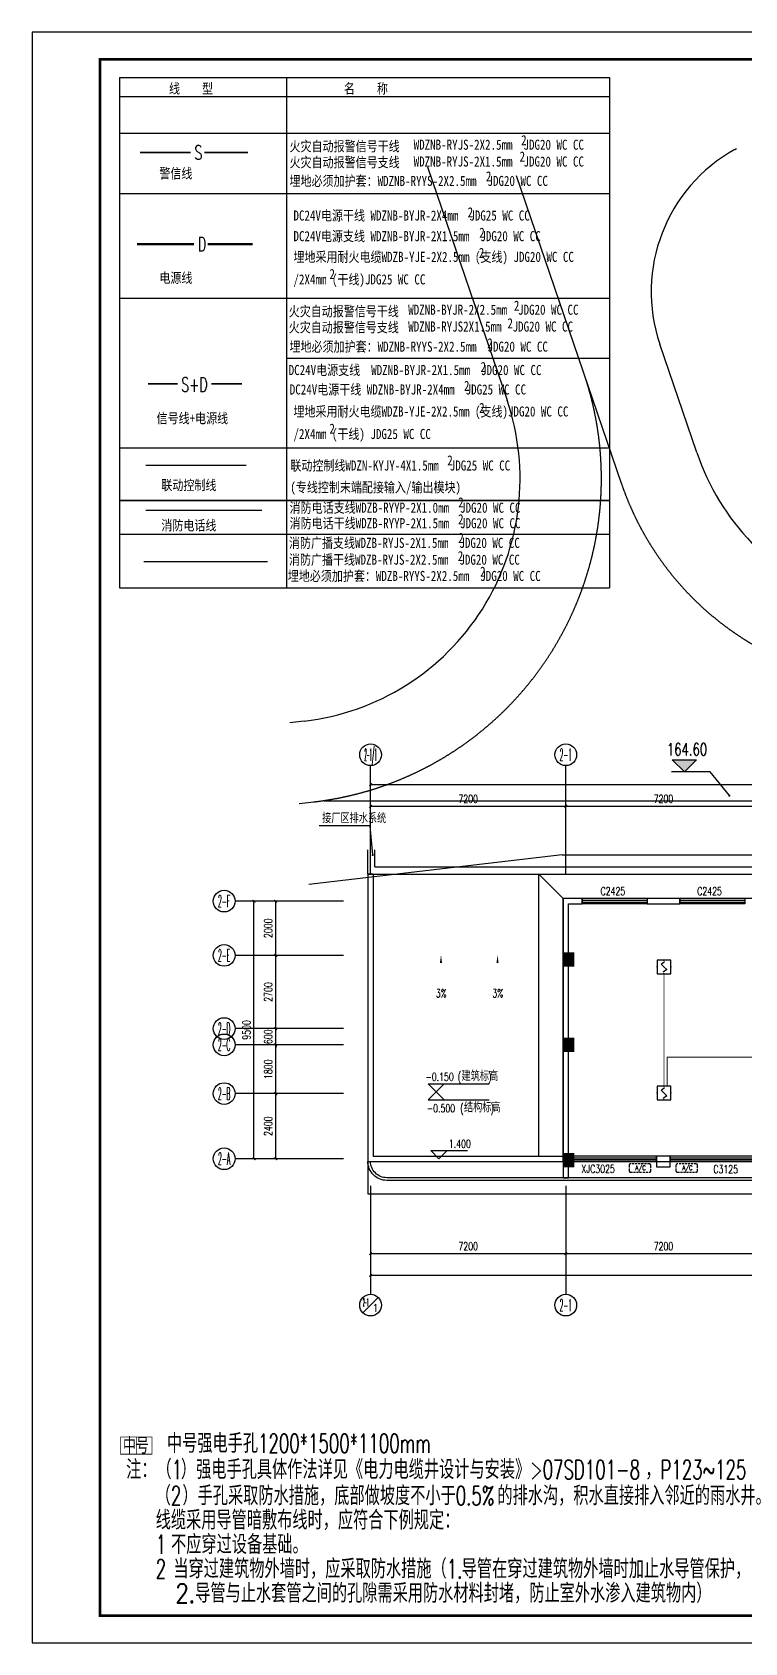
# Model space of a CAD drawing. Extents: x -9422388 to 15610651, y -1992469 to 953794.
# Drawn here: x -2997074 to -2970796, y -458212 to -398812 of the extents above; entities that cross this region are included whole.
import ezdxf
from ezdxf.enums import TextEntityAlignment as Align

# ---------------------------------------------------------------- set-up
doc = ezdxf.new("R2010")
doc.units = 0
doc.header["$LTSCALE"] = 1000
for name, pattern in [('( Hidden )', [0.375, 0.25, -0.125]), ('DASH', [0.35, 0.25, -0.1]), ('DOTE', [2.42, 2, -0.2, 0.02, -0.2])]:
    doc.linetypes.add(name, pattern=pattern)
for name, color, linetype in [('A-FLOR-HVAC', 4, 'Continuous'), ('AXIS_TEXT', 7, 'Continuous'), ('C-KZ', 2, 'Continuous'), ('C-Z-HATCH', 253, 'Continuous'), ('DIM-消防', 3, 'Continuous'), ('DIM-照明', 3, 'Continuous'), ('DQ-DIAN', 7, 'Continuous'), ('EQUIP-消防', 3, 'Continuous'), ('PUB_TEXT', 7, 'Continuous'), ('PUB_TITLE', 4, 'Continuous'), ('TEL_TEXT', 7, 'Continuous'), ('WINDOW_TEXT', 7, 'Continuous'), ('WIRE-消防', 5, 'DOTE'), ('WIRE-消防广播', 4, 'TG_BC'), ('WIRE-消防电话', 4, 'TG_F'), ('WIRE-照明', 1, 'Continuous'), ('WIRE-通讯', 4, 'Continuous'), ('道路', 4, 'Continuous')]:
    doc.layers.add(name, color=color, linetype=linetype)
doc.styles.add('-宋体', font='', dxfattribs={"width": 0.8})
doc.styles.add('_TCH_AXIS', font='COMPLEX', dxfattribs={"bigfont": 'GBCBIG'})
doc.styles.add('_TCH_DIM', font='SIMPLEX', dxfattribs={"bigfont": 'GBCBIG'})
doc.styles.add('_TCH_DIM_T3', font='SIMPLEX', dxfattribs={"width": 0.705882, "bigfont": 'GBCBIG'})
doc.styles.add('_TCH_WINDOW', font='SIMPLEX', dxfattribs={"height": 3.5, "bigfont": 'GBCBIG'})
doc.styles.add('_TEL_DIM', font='SIMPLEX', dxfattribs={"width": 0.8, "height": 3.5, "bigfont": 'HZTXT'})
doc.styles.add('COMPLEX', font='COMPLEX')
doc.styles.get("Standard").update_dxf_attribs({"font": 'gbenor.shx', "bigfont": 'gbcbig.shx'})
doc.styles.add('TG_LINETYPE', font='SIMPLEX', dxfattribs={"width": 0.8, "height": 3.5, "bigfont": 'HZTXT'})
doc.styles.get('-宋体').set_extended_font_data('SimSun')
doc.linetypes.add('TG_BC', pattern='A,2,-0.85,["BC",TG_LINETYPE,S=0.1,R=0,X=-0.65,Y=-0.15],0', length=2.85)
doc.linetypes.add('TG_F', pattern='A,2,-0.4,["F",TG_LINETYPE,S=0.1,R=0,X=-0.28,Y=-0.15],0', length=2.4)
doc.dimstyles.new('_TCH_ARCH&&100', dxfattribs={"dimtxt": 297.5, "dimasz": 100, "dimexe": 250, "dimexo": 300, "dimgap": 126.25, "dimtad": 1, "dimdec": 0, "dimzin": 0, "dimdsep": 46, "dimtxsty": '_TCH_DIM_T3', "dimblk": 'ARCHTICK', "dimcen": 0.09, "dimclrt": 7, "dimazin": 2, "dimtfac": 1, "dimtdec": 0, "dimtix": 1, "dimtmove": 2, "dimatfit": 3, "dimfxl": 0, "dimtolj": 1, "dimtzin": 0, "dimarcsym": 0})

# ---------------------------------------------------------------- blocks, each defined once
blk = doc.blocks.new('JJ')
at = {"const_width": 15}
blk.add_lwpolyline([(1312976, -795424), (1313553, -795424), (1313553, -795740), (1312976, -795740)], close=True, dxfattribs=at)
blk.add_lwpolyline([(1313264, -795424), (1313264, -795740)], dxfattribs=at)
at = {"layer": 'TEL_TEXT', "color": 3, "style": '_TEL_DIM', "width": 0.8}
blk.add_text('中号', height=300, dxfattribs=at).set_placement((1313017, -795734))
blk = doc.blocks.new('KTWJ1')
at = {"layer": 'A-FLOR-HVAC', "color": 0, "linetype": '( Hidden )', "ltscale": 0.3}
blk.add_lwpolyline([(152982, -14209, 0.414214), (153032, -14259), (153732, -14259, 0.414214), (153782, -14209), (153782, -14009, 0.414214), (153732, -13959), (153032, -13959, 0.414214), (152982, -14009)], format="xyb", close=True, dxfattribs=at)
at = {"layer": 'A-FLOR-HVAC', "color": 0, "style": '_TCH_WINDOW', "width": 0.705882}
blk.add_text('A/C', height=170, dxfattribs=at).set_placement((153214, -14188))
blk = doc.blocks.new('A$C75680FEE')
at = {"layer": '道路', "color": 0, "linetype": 'Continuous'}
for p, q in [((76.877, 39.393), (76.931, 39.432)), ((65.686, 37.473), (69.575, 29.255)), ((106.114, 36.076), (90.114, 24.649)), ((120.239, 32.047), (118.365, 34.384)), ((76.749, 28.123), (74.941, 31.944)), ((73.493, 12.818), (114.241, 17.473)), ((63.489, 16.641), (62.97, 16.52))]:
    blk.add_line(p, q, dxfattribs=at)
at = {"layer": '道路', "color": 0, "linetype": 'DASH', "ltscale": 5}
for p, q in [((74.114, 26.677), (68.988, 37.509)), ((107.277, 34.448), (90.45, 22.431)), ((118.679, 30.796), (116.805, 33.132)), ((64.557, 13.81), (114.014, 19.46)), ((63.653, 13.599), (64.172, 13.72))]:
    blk.add_line(p, q, dxfattribs=at)
at = {"layer": '道路', "color": 0, "linetype": 'Continuous', "flags": 128}
blk.add_lwpolyline([(117.119, 29.544), (115.245, 31.881, 0.397913), (108.439, 32.821), (94.752, 23.046, 0.774175), (96.141, 19.432), (113.787, 21.447, 0.590353), (117.119, 29.544)], format="xyb", dxfattribs=at)
blk.add_lwpolyline([(73.493, 12.818), (64.336, 10.678)], dxfattribs=at)
at = {"layer": '道路', "color": 0, "linetype": 'Continuous'}
for centre, radius, start, end in [((80.364, 34.51), 6, 125.53299, 205.32708), ((111.345, 28.752), 9, 38.73998, 125.53299), ((113.22, 26.415), 9, 276.51754, 38.73998), ((61.44, 25.405), 9, 283.15611, 25.32708), ((84.884, 31.973), 9, 205.32708, 305.53299)]:
    blk.add_arc(centre, radius, start, end, dxfattribs=at)
at = {"layer": '道路', "color": 0, "linetype": 'DASH', "ltscale": 5}
for centre, radius, start, end in [((111.345, 28.752), 7, 38.73998, 125.53299), ((61.44, 25.405), 12, 283.15611, 25.32708), ((113.22, 26.415), 7, 276.51754, 38.73998), ((84.057, 31.383), 11, 205.32708, 305.53299)]:
    blk.add_arc(centre, radius, start, end, dxfattribs=at)
blk = doc.blocks.new('宿舍楼柱网2')
at = {"layer": 'C-Z-HATCH'}
h = blk.add_hatch(color=0, dxfattribs=at)
h.dxf.hatch_style = 1
h.paths.add_polyline_path([(97500, 330556), (97900, 330556), (97900, 330056), (97500, 330056)])
h = blk.add_hatch(color=0, dxfattribs=at)
h.dxf.hatch_style = 1
h.paths.add_polyline_path([(104550, 330556), (105050, 330556), (105050, 329956), (104550, 329956)])
h = blk.add_hatch(color=0, dxfattribs=at)
h.dxf.hatch_style = 1
h.paths.add_polyline_path([(111900, 330556), (112300, 330556), (112300, 330056), (111900, 330056)])
h = blk.add_hatch(color=0, dxfattribs=at)
h.dxf.hatch_style = 1
h.paths.add_polyline_path([(119100, 330556), (119600, 330556), (119600, 329956), (119100, 329956)])
h = blk.add_hatch(color=0, dxfattribs=at)
h.dxf.hatch_style = 1
h.paths.add_polyline_path([(126300, 330556), (126700, 330556), (126700, 330056), (126300, 330056)])
h = blk.add_hatch(color=0, dxfattribs=at)
h.dxf.hatch_style = 1
h.paths.add_polyline_path([(133350, 330556), (133850, 330556), (133850, 329956), (133350, 329956)])
h = blk.add_hatch(color=0, dxfattribs=at)
h.dxf.hatch_style = 1
h.paths.add_polyline_path([(140500, 330556), (140900, 330556), (140900, 330056), (140500, 330056)])
h = blk.add_hatch(color=0, dxfattribs=at)
h.dxf.hatch_style = 1
h.paths.add_polyline_path([(97500, 327406), (97900, 327406), (97900, 326906), (97500, 326906)])
h = blk.add_hatch(color=0, dxfattribs=at)
h.dxf.hatch_style = 1
h.paths.add_polyline_path([(111900, 327406), (112300, 327406), (112300, 326906), (111900, 326906)])
h = blk.add_hatch(color=0, dxfattribs=at)
h.dxf.hatch_style = 1
h.paths.add_polyline_path([(126300, 327406), (126700, 327406), (126700, 326906), (126300, 326906)])
h = blk.add_hatch(color=0, dxfattribs=at)
h.dxf.hatch_style = 1
h.paths.add_polyline_path([(140500, 327406), (140900, 327406), (140900, 326906), (140500, 326906)])
h = blk.add_hatch(color=0, dxfattribs=at)
h.dxf.hatch_style = 1
h.paths.add_polyline_path([(97500, 323156), (97900, 323156), (97900, 322656), (97500, 322656)])
h = blk.add_hatch(color=0, dxfattribs=at)
h.dxf.hatch_style = 1
h.paths.add_polyline_path([(104550, 323256), (105050, 323256), (105050, 322656), (104550, 322656)])
h = blk.add_hatch(color=0, dxfattribs=at)
h.dxf.hatch_style = 1
h.paths.add_polyline_path([(111900, 323156), (112300, 323156), (112300, 322656), (111900, 322656)])
h = blk.add_hatch(color=0, dxfattribs=at)
h.dxf.hatch_style = 1
h.paths.add_polyline_path([(119100, 323256), (119600, 323256), (119600, 322656), (119100, 322656)])
h = blk.add_hatch(color=0, dxfattribs=at)
h.dxf.hatch_style = 1
h.paths.add_polyline_path([(126300, 323156), (126700, 323156), (126700, 322656), (126300, 322656)])
h = blk.add_hatch(color=0, dxfattribs=at)
h.dxf.hatch_style = 1
h.paths.add_polyline_path([(133350, 323256), (133850, 323256), (133850, 322656), (133350, 322656)])
h = blk.add_hatch(color=0, dxfattribs=at)
h.dxf.hatch_style = 1
h.paths.add_polyline_path([(140500, 323156), (140900, 323156), (140900, 322656), (140500, 322656)])
at = {"layer": 'C-KZ', "color": 0, "const_width": 30}
for points in [[(97500, 330556), (97900, 330556), (97900, 330056), (97500, 330056)], [(104550, 330556), (105050, 330556), (105050, 329956), (104550, 329956)], [(111900, 330556), (112300, 330556), (112300, 330056), (111900, 330056)], [(119100, 330556), (119600, 330556), (119600, 329956), (119100, 329956)], [(126300, 330556), (126700, 330556), (126700, 330056), (126300, 330056)], [(133350, 330556), (133850, 330556), (133850, 329956), (133350, 329956)], [(140500, 330556), (140900, 330556), (140900, 330056), (140500, 330056)], [(97500, 327406), (97900, 327406), (97900, 326906), (97500, 326906)], [(111900, 327406), (112300, 327406), (112300, 326906), (111900, 326906)], [(126300, 327406), (126700, 327406), (126700, 326906), (126300, 326906)], [(140500, 327406), (140900, 327406), (140900, 326906), (140500, 326906)], [(97500, 323156), (97900, 323156), (97900, 322656), (97500, 322656)], [(104550, 323256), (105050, 323256), (105050, 322656), (104550, 322656)], [(111900, 323156), (112300, 323156), (112300, 322656), (111900, 322656)], [(119100, 323256), (119600, 323256), (119600, 322656), (119100, 322656)], [(126300, 323156), (126700, 323156), (126700, 322656), (126300, 322656)], [(133350, 323256), (133850, 323256), (133850, 322656), (133350, 322656)], [(140500, 323156), (140900, 323156), (140900, 322656), (140500, 322656)]]:
    blk.add_lwpolyline(points, close=True, dxfattribs=at)
blk = doc.blocks.new('_ArchTick')
at = {"color": 0, "linetype": 'ByBlock', "const_width": 0.4}
blk.add_lwpolyline([(-0.5, -0.5), (0.5, 0.5)], dxfattribs=at)
blk = doc.blocks.new('*D2781')
at = {"color": 0, "lineweight": -2, "transparency": 16777216}
for p, q in [((1362230, -199693), (1362230, -202943)), ((1436250, -199693), (1436250, -202943)), ((1362230, -202693), (1436250, -202693))]:
    blk.add_line(p, q, dxfattribs=at)
at = {"layer": 'Defpoints', "color": 0, "transparency": 16777216}
for p in [(1362230, -199393), (1436250, -199393), (1436250, -202693)]:
    blk.add_point(p, dxfattribs=at)
at = {"color": 0, "lineweight": -2, "transparency": 16777216, "xscale": 100, "yscale": 100, "zscale": 100, "rotation": 180}
blk.add_blockref('_ArchTick', (1362230, -202693), dxfattribs=at)
at = {"color": 0, "lineweight": -2, "transparency": 16777216, "xscale": 100, "yscale": 100, "zscale": 100}
blk.add_blockref('_ArchTick', (1436250, -202693), dxfattribs=at)
at = {"color": 7, "transparency": 16777216, "insert": (1399240, -202418), "char_height": 297.5, "attachment_point": 5, "style": '_TCH_DIM_T3'}
blk.add_mtext('\\A1;74020', dxfattribs=at)
blk = doc.blocks.new('*D2782')
at = {"color": 0, "lineweight": -2, "transparency": 16777216}
for p, q in [((1362230, -199693), (1362230, -202143)), ((1369430, -199693), (1369430, -202143)), ((1362230, -201893), (1369430, -201893))]:
    blk.add_line(p, q, dxfattribs=at)
at = {"layer": 'Defpoints', "color": 0, "transparency": 16777216}
for p in [(1362230, -199393), (1369430, -199393), (1369430, -201893)]:
    blk.add_point(p, dxfattribs=at)
at = {"color": 0, "lineweight": -2, "transparency": 16777216, "xscale": 100, "yscale": 100, "zscale": 100, "rotation": 180}
blk.add_blockref('_ArchTick', (1362230, -201893), dxfattribs=at)
at = {"color": 0, "lineweight": -2, "transparency": 16777216, "xscale": 100, "yscale": 100, "zscale": 100}
blk.add_blockref('_ArchTick', (1369430, -201893), dxfattribs=at)
at = {"color": 7, "transparency": 16777216, "insert": (1365830, -201618), "char_height": 297.5, "attachment_point": 5, "style": '_TCH_DIM_T3'}
blk.add_mtext('\\A1;7200', dxfattribs=at)
blk = doc.blocks.new('*D2783')
at = {"color": 0, "lineweight": -2, "transparency": 16777216}
for p, q in [((1369430, -199693), (1369430, -202143)), ((1376630, -199693), (1376630, -202143)), ((1369430, -201893), (1376630, -201893))]:
    blk.add_line(p, q, dxfattribs=at)
at = {"layer": 'Defpoints', "color": 0, "transparency": 16777216}
for p in [(1369430, -199393), (1376630, -199393), (1376630, -201893)]:
    blk.add_point(p, dxfattribs=at)
at = {"color": 0, "lineweight": -2, "transparency": 16777216, "xscale": 100, "yscale": 100, "zscale": 100, "rotation": 180}
blk.add_blockref('_ArchTick', (1369430, -201893), dxfattribs=at)
at = {"color": 0, "lineweight": -2, "transparency": 16777216, "xscale": 100, "yscale": 100, "zscale": 100}
blk.add_blockref('_ArchTick', (1376630, -201893), dxfattribs=at)
at = {"color": 7, "transparency": 16777216, "insert": (1373030, -201618), "char_height": 297.5, "attachment_point": 5, "style": '_TCH_DIM_T3'}
blk.add_mtext('\\A1;7200', dxfattribs=at)
blk = doc.blocks.new('*D2797')
at = {"color": 0, "lineweight": -2, "transparency": 16777216}
for p, q in [((1362230, -187593), (1362230, -184343)), ((1362230, -184593), (1418550, -184593)), ((1418550, -187593), (1418550, -184343))]:
    blk.add_line(p, q, dxfattribs=at)
at = {"layer": 'Defpoints', "color": 0, "transparency": 16777216}
for p in [(1418550, -184593), (1362230, -187893), (1418550, -187893)]:
    blk.add_point(p, dxfattribs=at)
at = {"color": 0, "lineweight": -2, "transparency": 16777216, "xscale": 100, "yscale": 100, "zscale": 100, "rotation": 180}
blk.add_blockref('_ArchTick', (1362230, -184593), dxfattribs=at)
at = {"color": 0, "lineweight": -2, "transparency": 16777216, "xscale": 100, "yscale": 100, "zscale": 100}
blk.add_blockref('_ArchTick', (1418550, -184593), dxfattribs=at)
at = {"color": 7, "transparency": 16777216, "insert": (1390390, -184318), "char_height": 297.5, "attachment_point": 5, "style": '_TCH_DIM_T3'}
blk.add_mtext('\\A1;56320', dxfattribs=at)
blk = doc.blocks.new('*D2798')
at = {"color": 0, "lineweight": -2, "transparency": 16777216}
for p, q in [((1362230, -187593), (1362230, -185143)), ((1369430, -187593), (1369430, -185143)), ((1362230, -185393), (1369430, -185393))]:
    blk.add_line(p, q, dxfattribs=at)
at = {"layer": 'Defpoints', "color": 0, "transparency": 16777216}
for p in [(1369430, -185393), (1362230, -187893), (1369430, -187893)]:
    blk.add_point(p, dxfattribs=at)
at = {"color": 0, "lineweight": -2, "transparency": 16777216, "xscale": 100, "yscale": 100, "zscale": 100, "rotation": 180}
blk.add_blockref('_ArchTick', (1362230, -185393), dxfattribs=at)
at = {"color": 0, "lineweight": -2, "transparency": 16777216, "xscale": 100, "yscale": 100, "zscale": 100}
blk.add_blockref('_ArchTick', (1369430, -185393), dxfattribs=at)
at = {"color": 7, "transparency": 16777216, "insert": (1365830, -185118), "char_height": 297.5, "attachment_point": 5, "style": '_TCH_DIM_T3'}
blk.add_mtext('\\A1;7200', dxfattribs=at)
blk = doc.blocks.new('*D2799')
at = {"color": 0, "lineweight": -2, "transparency": 16777216}
for p, q in [((1369430, -187593), (1369430, -185143)), ((1376630, -187593), (1376630, -185143)), ((1369430, -185393), (1376630, -185393))]:
    blk.add_line(p, q, dxfattribs=at)
at = {"layer": 'Defpoints', "color": 0, "transparency": 16777216}
for p in [(1376630, -185393), (1369430, -187893), (1376630, -187893)]:
    blk.add_point(p, dxfattribs=at)
at = {"color": 0, "lineweight": -2, "transparency": 16777216, "xscale": 100, "yscale": 100, "zscale": 100, "rotation": 180}
blk.add_blockref('_ArchTick', (1369430, -185393), dxfattribs=at)
at = {"color": 0, "lineweight": -2, "transparency": 16777216, "xscale": 100, "yscale": 100, "zscale": 100}
blk.add_blockref('_ArchTick', (1376630, -185393), dxfattribs=at)
at = {"color": 7, "transparency": 16777216, "insert": (1373030, -185118), "char_height": 297.5, "attachment_point": 5, "style": '_TCH_DIM_T3'}
blk.add_mtext('\\A1;7200', dxfattribs=at)
blk = doc.blocks.new('$TCHSYS$WIN2D')
at = {"color": 0}
for p, q in [((-0.5, 0.5), (0.5, 0.5)), ((-0.5, 0.5), (-0.5, -0.5)), ((0.5, 0.5), (0.5, -0.5)), ((0.5, 0.167), (-0.5, 0.167)), ((0.5, -0.167), (-0.5, -0.167)), ((-0.5, -0.5), (0.5, -0.5))]:
    blk.add_line(p, q, dxfattribs=at)
blk = doc.blocks.new('_AXISO')
at = {"color": 0}
blk.add_circle((0, 0), 0.5, dxfattribs=at)
at = {"layer": 'AXIS_TEXT', "color": 0, "style": 'COMPLEX', "width": 1.041667}
blk.add_attdef('A', text='', height=0.56, dxfattribs=at).set_placement((-0.25, -0.28), (0.25, -0.28), align=Align.FIT)
blk = doc.blocks.new('*D2818')
at = {"color": 0, "lineweight": -2, "transparency": 16777216}
for p, q in [((1360930, -188893), (1357680, -188893)), ((1357930, -198393), (1357930, -188893)), ((1360930, -198393), (1357680, -198393))]:
    blk.add_line(p, q, dxfattribs=at)
at = {"layer": 'Defpoints', "color": 0, "transparency": 16777216}
for p in [(1357930, -188893), (1361230, -188893), (1361230, -198393)]:
    blk.add_point(p, dxfattribs=at)
at = {"color": 0, "lineweight": -2, "transparency": 16777216, "xscale": 100, "yscale": 100, "zscale": 100}
for p, rotation in [((1357930, -188893), 90), ((1357930, -198393), 270)]:
    blk.add_blockref('_ArchTick', p, dxfattribs=dict(at, rotation=rotation))
at = {"color": 7, "transparency": 16777216, "insert": (1357655, -193643), "char_height": 297.5, "attachment_point": 5, "rotation": 90, "style": '_TCH_DIM_T3'}
blk.add_mtext('\\A1;9500', dxfattribs=at)
blk = doc.blocks.new('*D2819')
at = {"color": 0, "lineweight": -2, "transparency": 16777216}
for p, q in [((1360930, -195993), (1358480, -195993)), ((1358730, -198393), (1358730, -195993)), ((1360930, -198393), (1358480, -198393))]:
    blk.add_line(p, q, dxfattribs=at)
at = {"layer": 'Defpoints', "color": 0, "transparency": 16777216}
for p in [(1358730, -195993), (1361230, -195993), (1361230, -198393)]:
    blk.add_point(p, dxfattribs=at)
at = {"color": 0, "lineweight": -2, "transparency": 16777216, "xscale": 100, "yscale": 100, "zscale": 100}
for p, rotation in [((1358730, -195993), 90), ((1358730, -198393), 270)]:
    blk.add_blockref('_ArchTick', p, dxfattribs=dict(at, rotation=rotation))
at = {"color": 7, "transparency": 16777216, "insert": (1358455, -197193), "char_height": 297.5, "attachment_point": 5, "rotation": 90, "style": '_TCH_DIM_T3'}
blk.add_mtext('\\A1;2400', dxfattribs=at)
blk = doc.blocks.new('*D2820')
at = {"color": 0, "lineweight": -2, "transparency": 16777216}
for p, q in [((1360930, -194193), (1358480, -194193)), ((1358730, -195993), (1358730, -194193)), ((1360930, -195993), (1358480, -195993))]:
    blk.add_line(p, q, dxfattribs=at)
at = {"layer": 'Defpoints', "color": 0, "transparency": 16777216}
for p in [(1358730, -194193), (1361230, -194193), (1361230, -195993)]:
    blk.add_point(p, dxfattribs=at)
at = {"color": 0, "lineweight": -2, "transparency": 16777216, "xscale": 100, "yscale": 100, "zscale": 100}
for p, rotation in [((1358730, -194193), 90), ((1358730, -195993), 270)]:
    blk.add_blockref('_ArchTick', p, dxfattribs=dict(at, rotation=rotation))
at = {"color": 7, "transparency": 16777216, "insert": (1358455, -195093), "char_height": 297.5, "attachment_point": 5, "rotation": 90, "style": '_TCH_DIM_T3'}
blk.add_mtext('\\A1;1800', dxfattribs=at)
blk = doc.blocks.new('*D2821')
at = {"color": 0, "lineweight": -2, "transparency": 16777216}
for p, q in [((1360930, -193593), (1358480, -193593)), ((1358730, -193593), (1358730, -193493)), ((1358730, -194193), (1358730, -193593)), ((1360930, -194193), (1358480, -194193)), ((1358730, -194193), (1358730, -194293))]:
    blk.add_line(p, q, dxfattribs=at)
at = {"layer": 'Defpoints', "color": 0, "transparency": 16777216}
for p in [(1358730, -193593), (1361230, -193593), (1361230, -194193)]:
    blk.add_point(p, dxfattribs=at)
at = {"color": 0, "lineweight": -2, "transparency": 16777216, "xscale": 100, "yscale": 100, "zscale": 100}
for p, rotation in [((1358730, -193593), 270), ((1358730, -194193), 90)]:
    blk.add_blockref('_ArchTick', p, dxfattribs=dict(at, rotation=rotation))
at = {"color": 7, "transparency": 16777216, "insert": (1358455, -193893), "char_height": 297.5, "attachment_point": 5, "rotation": 90, "style": '_TCH_DIM_T3'}
blk.add_mtext('\\A1;600', dxfattribs=at)
blk = doc.blocks.new('*D2822')
at = {"color": 0, "lineweight": -2, "transparency": 16777216}
for p, q in [((1360930, -190893), (1358480, -190893)), ((1358730, -193593), (1358730, -190893)), ((1360930, -193593), (1358480, -193593))]:
    blk.add_line(p, q, dxfattribs=at)
at = {"layer": 'Defpoints', "color": 0, "transparency": 16777216}
for p in [(1358730, -190893), (1361230, -190893), (1361230, -193593)]:
    blk.add_point(p, dxfattribs=at)
at = {"color": 0, "lineweight": -2, "transparency": 16777216, "xscale": 100, "yscale": 100, "zscale": 100}
for p, rotation in [((1358730, -190893), 90), ((1358730, -193593), 270)]:
    blk.add_blockref('_ArchTick', p, dxfattribs=dict(at, rotation=rotation))
at = {"color": 7, "transparency": 16777216, "insert": (1358455, -192243), "char_height": 297.5, "attachment_point": 5, "rotation": 90, "style": '_TCH_DIM_T3'}
blk.add_mtext('\\A1;2700', dxfattribs=at)
blk = doc.blocks.new('*D2823')
at = {"color": 0, "lineweight": -2, "transparency": 16777216}
for p, q in [((1360930, -188893), (1358480, -188893)), ((1358730, -190893), (1358730, -188893)), ((1360930, -190893), (1358480, -190893))]:
    blk.add_line(p, q, dxfattribs=at)
at = {"layer": 'Defpoints', "color": 0, "transparency": 16777216}
for p in [(1358730, -188893), (1361230, -188893), (1361230, -190893)]:
    blk.add_point(p, dxfattribs=at)
at = {"color": 0, "lineweight": -2, "transparency": 16777216, "xscale": 100, "yscale": 100, "zscale": 100}
for p, rotation in [((1358730, -188893), 90), ((1358730, -190893), 270)]:
    blk.add_blockref('_ArchTick', p, dxfattribs=dict(at, rotation=rotation))
at = {"color": 7, "transparency": 16777216, "insert": (1358455, -189893), "char_height": 297.5, "attachment_point": 5, "rotation": 90, "style": '_TCH_DIM_T3'}
blk.add_mtext('\\A1;2000', dxfattribs=at)
blk = doc.blocks.new('$Equip$00002649')
for p, q in [((-0.5, 0.5), (-0.5, -0.5)), ((0.5, 0.5), (-0.5, 0.5)), ((-0.2, 0.2), (0.05, 0.4)), ((0, 0), (-0.2, 0.2)), ((0, 0), (0.2, -0.2)), ((0.5, -0.5), (0.5, 0.5)), ((-0.5, -0.5), (0.5, -0.5)), ((0.2, -0.2), (-0.05, -0.4))]:
    blk.add_line(p, q)
at = {"const_width": 0.04}
blk.add_lwpolyline([(-0.5, 0.5), (0.5, 0.5), (0.5, -0.5), (-0.5, -0.5), (-0.5, 0.5), (0.5, 0.5)], dxfattribs=at)
for p in [(-0.5, 0), (0, 0.5), (0.5, 0), (0, -0.5)]:
    blk.add_point(p)
at = {"color": 7, "flags": 1}
for tag, height, p in [('A', 0.00002, (0, 0)), ('B', 0.4, (0.76, -0.21))]:
    blk.add_attdef(tag, text='', height=height, dxfattribs=at).set_placement(p, align=Align.MIDDLE_CENTER)
blk = doc.blocks.new('76867')
blk.add_hatch(color=8).paths.add_polyline_path([(1373801.8, -184125.4), (1373351.8, -183675.4), (1374251.8, -183675.4)])
at = {"color": 8}
for p, q in [((1362229.8, -187892.6), (1362229.8, -183892.6)), ((1369429.8, -187892.6), (1369429.8, -183892.6)), ((1374757.6, -184125.4), (1373324.4, -184125.4)), ((1373801.8, -184125.4), (1373351.8, -183675.4)), ((1373351.8, -183675.4), (1374251.8, -183675.4)), ((1373801.8, -184125.4), (1374251.8, -183675.4)), ((1375460, -185001.1), (1374757.6, -184125.4)), ((1362210.7, -186118.5), (1360337.9, -186118.5)), ((1362309.2, -187188.1), (1362210.7, -186118.5)), ((1362129.8, -187892.6), (1362129.8, -198492.6)), ((1362329.8, -187892.6), (1362129.8, -187892.6)), ((1362329.8, -187892.6), (1362329.8, -198292.6)), ((1369329.8, -198492.6), (1369329.8, -188792.6)), ((1370029.8, -188792.6), (1369329.8, -188792.6)), ((1370029.8, -188992.6), (1370029.8, -188792.6)), ((1373629.8, -188792.6), (1372429.8, -188792.6)), ((1372429.8, -188792.6), (1372429.8, -188992.6)), ((1373629.8, -188992.6), (1373629.8, -188792.6)), ((1361229.8, -188892.6), (1357229.8, -188892.6)), ((1369529.8, -198292.6), (1369529.8, -188992.6)), ((1369529.8, -188992.6), (1370029.8, -188992.6)), ((1372429.8, -188992.6), (1373629.8, -188992.6)), ((1361229.8, -190892.6), (1357229.8, -190892.6)), ((1361229.8, -193592.6), (1357229.8, -193592.6)), ((1361229.8, -194192.6), (1357229.8, -194192.6)), ((1361229.8, -195992.6), (1357229.8, -195992.6)), ((1364648.1, -195926.1), (1364348.1, -195626.1)), ((1364348.1, -195626.1), (1366603, -195626.1)), ((1364648.1, -195926.1), (1364348.1, -196226.1)), ((1364648.1, -195926.1), (1364948.1, -195626.1)), ((1364648.1, -195926.1), (1364948.1, -196226.1)), ((1364348.1, -196226.1), (1366601.7, -196226.1)), ((1361229.8, -198392.6), (1357229.8, -198392.6)), ((1362329.8, -198292.6), (1369329.8, -198292.6)), ((1364749.8, -198392.6), (1364449.8, -198092.6)), ((1364449.8, -198092.6), (1365800.7, -198092.6)), ((1364749.8, -198392.6), (1365049.8, -198092.6)), ((1369729.8, -198292.6), (1369529.8, -198292.6)), ((1369729.8, -198492.6), (1369729.8, -198292.6)), ((1373279.8, -198292.6), (1372779.8, -198292.6)), ((1372779.8, -198292.6), (1372779.8, -198692.6)), ((1373279.8, -198692.6), (1373279.8, -198292.6)), ((1362129.8, -198492.6), (1369329.8, -198492.6)), ((1369329.8, -198492.6), (1369729.8, -198492.6)), ((1372779.8, -198692.6), (1373279.8, -198692.6)), ((1362229.8, -199392.6), (1362229.8, -203392.6)), ((1369429.8, -199392.6), (1369429.8, -203392.6)), ((1361947, -204075.4), (1362512.7, -203509.7))]:
    blk.add_line(p, q, dxfattribs=at)
for points, format in [([(1362129.8, -198492.6), (1362129.8, -199692.6), (1437016.2, -199692.6), (1442376.7, -190006.3), (1428055.4, -167156.9), (1427208.2, -167688.1, -0.4142136), (1427897.4, -167846.3), (1441326.9, -189272.8, -0.2728148), (1441368.4, -190795.7), (1437149.6, -198418.9, -0.2728148), (1435837.2, -199192.6), (1362829.8, -199192.6, -0.4142136), (1362129.8, -198492.6)], "xyb"), ([(1364825.8, -192038.8, 0, 0, 0), (1364825.8, -190879.3, 0, 80, 0), (1364825.8, -191179.3, 0, 0, 0)], "xyseb"), ([(1366911.3, -192038.8, 0, 0, 0), (1366911.3, -190879.3, 0, 80, 0), (1366911.3, -191179.3, 0, 0, 0)], "xyseb"), ([(1412729.8, -199092.6), (1362829.8, -199092.6, -0.4142136), (1362229.8, -198492.6), (1362229.8, -198492.6)], "xyb"), ([(1362829.8, -199092.6, -0.4142136), (1362229.8, -198492.6, -0.4317255)], "xyb")]:
    blk.add_lwpolyline(points, format=format, dxfattribs=at)
for points in [[(1369329.8, -198492.6), (1436308.8, -198492.6), (1440984.3, -190044.2), (1427038.8, -167794.6), (1420599.1, -171830.5), (1430951.3, -188347.3), (1429542.7, -190892.6), (1376629.8, -190892.6), (1376629.8, -188792.6), (1369329.8, -188792.6)], [(1369329.8, -199092.6), (1369529.8, -199092.6), (1369529.8, -198692.6), (1369329.8, -198692.6)]]:
    blk.add_lwpolyline(points, close=True, dxfattribs=at)
at = {"color": 8, "const_width": 40}
for points in [[(1375472.5, -185016.7, 1), (1375447.5, -184985.5, 1)], [(1362311, -187208, 1), (1362307.3, -187168.1, 1)]]:
    blk.add_lwpolyline(points, format="xyb", close=True, dxfattribs=at)
at = {"color": 8}
for points in [[(1362129.8, -187892.6), (1362129.8, -186999.2)], [(1362389.8, -187632.6), (1362389.8, -186999.2)], [(1362389.8, -187632.6), (1413348.5, -187632.5)], [(1362129.8, -187892.6), (1413348.5, -187892.5)], [(1368429.8, -198292.6), (1368429.8, -187892.6)], [(1369329.8, -188792.6), (1368429.8, -187892.6)], [(1368169.8, -198492.6), (1369329.8, -198492.6)]]:
    blk.add_lwpolyline(points, dxfattribs=at)
blk.add_circle((1362229.8, -203792.6), 400, dxfattribs=at)
at = {"color": 8, "xscale": 1000, "yscale": 1000, "zscale": 1000, "rotation": 353.4824571599657}
blk.add_blockref('A$C75680FEE', (1294816.3, -191580), dxfattribs=at)
at = {"color": 8}
ref = blk.add_blockref('_AXISO', (1362229.8, -183492.6), dxfattribs=dict(at, xscale=800, yscale=800, zscale=800))
ref.add_attrib('A', '2-1/1', dxfattribs={"layer": 'AXIS_TEXT', "color": 8, "height": 452.55, "style": '_TCH_AXIS', "width": 0.228261}).set_placement((1362003.5, -183718.8), (1362456.1, -183718.8), align=Align.FIT)
ref = blk.add_blockref('_AXISO', (1369429.8, -183492.6), dxfattribs=dict(at, xscale=800, yscale=800, zscale=800))
ref.add_attrib('A', '2-1', dxfattribs={"layer": 'AXIS_TEXT', "color": 8, "height": 452.55, "style": '_TCH_AXIS', "width": 0.381818}).set_placement((1369203.5, -183718.8), (1369656.1, -183718.8), align=Align.FIT)
ref = blk.add_blockref('_AXISO', (1356829.8, -188892.6), dxfattribs=dict(at, xscale=800, yscale=800, zscale=800))
ref.add_attrib('A', '2-F', dxfattribs={"layer": 'AXIS_TEXT', "color": 8, "height": 452.55, "style": '_TCH_AXIS', "width": 0.33871}).set_placement((1356603.5, -189118.8), (1357056.1, -189118.8), align=Align.FIT)
ref = blk.add_blockref('$TCHSYS$WIN2D', (1371229.8, -188892.6), dxfattribs=dict(at, xscale=-2400, yscale=200, zscale=200, rotation=359.9999999999926))
ref.add_attrib('A', 'C2425', (1370711.7, -188672.1), dxfattribs={"layer": 'WINDOW_TEXT', "color": 8, "height": 297.5, "style": '_TCH_WINDOW', "width": 0.705882})
ref = blk.add_blockref('$TCHSYS$WIN2D', (1374829.8, -188892.6), dxfattribs=dict(at, xscale=-2400, yscale=200, zscale=200, rotation=359.9999999999926))
ref.add_attrib('A', 'C2425', (1374276.5, -188674.7), dxfattribs={"layer": 'WINDOW_TEXT', "color": 8, "height": 297.5, "style": '_TCH_WINDOW', "width": 0.705882})
ref = blk.add_blockref('_AXISO', (1356829.8, -190892.6), dxfattribs=dict(at, xscale=800, yscale=800, zscale=800))
ref.add_attrib('A', '2-E', dxfattribs={"layer": 'AXIS_TEXT', "color": 8, "height": 452.55, "style": '_TCH_AXIS', "width": 0.33871}).set_placement((1356603.5, -191118.8), (1357056.1, -191118.8), align=Align.FIT)
for name, p in [('宿舍楼柱网2', (1271829.4, -521348.5)), ('KTWJ1', (1218782.3, -184626.5)), ('KTWJ1', (1220509.8, -184626.5))]:
    blk.add_blockref(name, p, dxfattribs=at)
ref = blk.add_blockref('_AXISO', (1356829.8, -193592.6), dxfattribs=dict(at, xscale=800, yscale=800, zscale=800))
ref.add_attrib('A', '2-D', dxfattribs={"layer": 'AXIS_TEXT', "color": 8, "height": 452.55, "style": '_TCH_AXIS', "width": 0.333333}).set_placement((1356603.5, -193818.8), (1357056.1, -193818.8), align=Align.FIT)
ref = blk.add_blockref('_AXISO', (1356829.8, -194192.6), dxfattribs=dict(at, xscale=800, yscale=800, zscale=800))
ref.add_attrib('A', '2-C', dxfattribs={"layer": 'AXIS_TEXT', "color": 8, "height": 452.55, "style": '_TCH_AXIS', "width": 0.344262}).set_placement((1356603.5, -194418.8), (1357056.1, -194418.8), align=Align.FIT)
ref = blk.add_blockref('_AXISO', (1356829.8, -195992.6), dxfattribs=dict(at, xscale=800, yscale=800, zscale=800))
ref.add_attrib('A', '2-B', dxfattribs={"layer": 'AXIS_TEXT', "color": 8, "height": 452.55, "style": '_TCH_AXIS', "width": 0.333333}).set_placement((1356603.5, -196218.8), (1357056.1, -196218.8), align=Align.FIT)
ref = blk.add_blockref('_AXISO', (1356829.8, -198392.6), dxfattribs=dict(at, xscale=800, yscale=800, zscale=800))
ref.add_attrib('A', '2-A', dxfattribs={"layer": 'AXIS_TEXT', "color": 8, "height": 452.55, "style": '_TCH_AXIS', "width": 0.328125}).set_placement((1356603.5, -198618.8), (1357056.1, -198618.8), align=Align.FIT)
ref = blk.add_blockref('$TCHSYS$WIN2D', (1371254.8, -198392.6), dxfattribs=dict(at, xscale=-3049.999557343777, yscale=-200, zscale=200, rotation=359.9999999999982))
ref.add_attrib('A', 'XJC3025', (1370005.2, -198917.7), dxfattribs={"layer": 'WINDOW_TEXT', "color": 8, "height": 297.5, "style": '_TCH_WINDOW', "width": 0.705882})
ref = blk.add_blockref('$TCHSYS$WIN2D', (1374829.8, -198392.6), dxfattribs=dict(at, xscale=-3100, yscale=200, zscale=200, rotation=359.9999999999977))
ref.add_attrib('A', 'C3125', (1374871.5, -198928.1), dxfattribs={"layer": 'WINDOW_TEXT', "color": 8, "height": 297.5, "style": '_TCH_WINDOW', "width": 0.705882})
ref = blk.add_blockref('_AXISO', (1369429.8, -203792.6), dxfattribs=dict(at, xscale=800, yscale=800, zscale=800))
ref.add_attrib('A', '2-1', dxfattribs={"layer": 'AXIS_TEXT', "color": 8, "height": 452.55, "style": '_TCH_AXIS', "width": 0.381818}).set_placement((1369203.5, -204018.8), (1369656.1, -204018.8), align=Align.FIT)
at = {"color": 8, "style": '_TCH_DIM', "width": 0.705882}
for s, height, p in [('164.60', 446.25, (1373156.8, -183517.9)), ('3%', 297.5, (1364635.8, -192441.3)), ('3%', 297.5, (1366721.3, -192441.3)), ('-0.150', 297.5, (1364253, -195521.1)), ('(', 297.5, (1365443, -195521.1)), (')', 297.5, (1366566, -195521.1)), ('-0.500', 297.5, (1364303.7, -196681.1)), ('(', 297.5, (1365533.7, -196681.1)), (')', 297.5, (1366656.7, -196681.1)), ('1.400', 297.5, (1365116.8, -197987.6))]:
    blk.add_text(s, height=height, dxfattribs=at).set_placement(p)
at = {"color": 8, "style": '_TCH_DIM'}
for s, p in [('接厂区排水系统', (1360442.9, -186013.5)), ('建筑标高', (1365583, -195521.1)), ('结构标高', (1365673.7, -196681.1))]:
    blk.add_text(s, height=337.59, dxfattribs=at).set_placement(p)
at = {"layer": 'AXIS_TEXT', "color": 7, "style": '_TCH_AXIS'}
for s, height, width, p, p2 in [('2-1', 286.22, 0.266804, (1361949.8, -203828.3), (1362149.8, -203828.3)), ('1', 286.2, 1.630466, (1362309.8, -204043), (1362509.8, -204043))]:
    blk.add_text(s, height=height, dxfattribs=dict(at, width=width)).set_placement(p, p2, align=Align.FIT)
at = {"color": 8}
for p1, p2, distance, picture, middle in [((1362229.8, -187892.6), (1418549.8, -187892.6), 3300, '*D2797', (1390389.8, -184317.6)), ((1362229.8, -187892.6), (1369429.8, -187892.6), 2500, '*D2798', (1365829.8, -185117.6)), ((1369429.8, -187892.6), (1376629.8, -187892.6), 2500, '*D2799', (1373029.8, -185117.6)), ((1361229.8, -198392.6), (1361229.8, -188892.6), 3300, '*D2818', (1357654.8, -193642.6)), ((1361229.8, -190892.6), (1361229.8, -188892.6), 2500, '*D2823', (1358454.8, -189892.6)), ((1361229.8, -193592.6), (1361229.8, -190892.6), 2500, '*D2822', (1358454.8, -192242.6)), ((1361229.8, -194192.6), (1361229.8, -193592.6), 2500, '*D2821', (1358454.8, -193892.6)), ((1361229.8, -195992.6), (1361229.8, -194192.6), 2500, '*D2820', (1358454.8, -195092.6)), ((1361229.8, -198392.6), (1361229.8, -195992.6), 2500, '*D2819', (1358454.8, -197192.6)), ((1362229.8, -199392.6), (1436249.8, -199392.6), -3300, '*D2781', (1399239.8, -202417.6)), ((1362229.8, -199392.6), (1369429.8, -199392.6), -2500, '*D2782', (1365829.8, -201617.6)), ((1369429.8, -199392.6), (1376629.8, -199392.6), -2500, '*D2783', (1373029.8, -201617.6))]:
    dim = blk.add_aligned_dim(p1=p1, p2=p2, distance=distance, dimstyle='_TCH_ARCH&&100', dxfattribs=at)
    dim.commit()
    dim.dimension.update_dxf_attribs({"geometry": picture, "text_midpoint": middle})

msp = doc.modelspace()

# ---------------------------------------------------------------- linework, layer by layer
at = {"layer": 'DQ-DIAN', "color": 6}
for p, q in [((-2993852.9813, -400480.6111), (-2993853.03588, -419304.47985)), ((-2993852.92671, -400480.6111), (-2975787.3404, -400480.6111)), ((-2987700.2741, -400480.6111), (-2987700.2741, -419304.48367)), ((-2993817.42455, -401186.29383), (-2975787.34218, -401186.29383)), ((-2993817.42455, -402540.68228), (-2975787.34561, -402540.68228)), ((-2993817.42643, -404761.42248), (-2975787.35123, -404761.42248)), ((-2993852.94541, -408626.95008), (-2975787.36819, -408626.95008)), ((-2993817.86553, -408626.95008), (-2975787.36101, -408626.95008)), ((-2993817.42643, -408626.95008), (-2975787.36101, -408626.95008)), ((-2993852.94541, -414141.99062), (-2975787.38192, -414141.99062)), ((-2993852.94541, -414141.99062), (-2975787.38192, -414141.99062)), ((-2993853.34667, -416081.90811), (-2980989.62312, -416081.90206)), ((-2975787.38683, -416081.01376), (-2993852.94541, -416088.62425)), ((-2993852.89149, -416081.90942), (-2975787.38683, -416081.90182)), ((-2993852.89061, -417327.10679), (-2975787.38998, -417327.09919)), ((-2993852.9813, -419304.47985), (-2975787.39498, -419304.47985))]:
    msp.add_line(p, q, dxfattribs=at)
at = {"layer": 'DQ-DIAN', "color": 6, "ltscale": 1.2}
msp.add_line((-2993852.89108, -416082.28744), (-2975787.38683, -416082.28327), dxfattribs=at)
at = {"layer": 'DQ-DIAN', "color": 6}
msp.add_lwpolyline([(-2975787.3404, -400480.6111), (-2975787.3404, -419304.47985)], dxfattribs=at)
at = {"layer": 'PUB_TITLE'}
msp.add_lwpolyline([(-2997074.25692, -458212.1496), (-2891974.25692, -458212.1496), (-2891974.25692, -398812.1496), (-2997074.25692, -398812.1496)], close=True, dxfattribs=at)
at = {"layer": 'PUB_TITLE', "const_width": 100}
msp.add_lwpolyline([(-2994574.25692, -457212.1496), (-2892974.25692, -457212.1496), (-2892974.25692, -399812.1496), (-2994574.25692, -399812.1496)], close=True, dxfattribs=at)
at = {"layer": 'WIRE-消防', "color": 5, "linetype": 'Continuous', "const_width": 55.52064}
for points in [[(-2993101.51227, -403249.65399), (-2991230.00361, -403249.65399)], [(-2990726.00361, -403249.65399), (-2989121.755, -403249.65399)], [(-2992799.59222, -411780.00126), (-2991714.59034, -411780.00126)], [(-2990474.59034, -411780.00126), (-2989334.67877, -411780.00126)]]:
    msp.add_lwpolyline(points, dxfattribs=at)
at = {"layer": 'WIRE-消防', "linetype": 'DOTE', "const_width": 35}
for points in [[(-2973775.77779, -437684.34798), (-2973775.77779, -433534.34828)], [(-2973660.5937, -436609.34813), (-2966663.27779, -436609.34813)], [(-2973660.5937, -437684.34798), (-2973660.5937, -436609.34813)]]:
    msp.add_lwpolyline(points, dxfattribs=at)
at = {"layer": 'WIRE-消防广播', "color": 2, "linetype": 'TG_BC', "const_width": 55.52064}
msp.add_lwpolyline([(-2992964.21097, -418341.14263), (-2988393.445, -418341.14263)], dxfattribs=at)
at = {"layer": 'WIRE-消防电话', "linetype": 'TG_F', "const_width": 55.52064}
msp.add_lwpolyline([(-2992895.14728, -416445.17987), (-2988603.28843, -416445.17987)], dxfattribs=at)
at = {"layer": 'WIRE-照明', "color": 6}
msp.add_line((-2987689.25747, -410839.33197), (-2975787.37379, -410839.33197), dxfattribs=at)
at = {"layer": 'WIRE-照明', "color": 5, "linetype": 'Continuous', "const_width": 79.38}
for points in [[(-2993208.80893, -406630.96949), (-2991102.76507, -406630.96949)], [(-2990598.76507, -406630.96949), (-2988940.75425, -406630.96949)]]:
    msp.add_lwpolyline(points, dxfattribs=at)
at = {"layer": 'WIRE-通讯', "linetype": 'Continuous', "const_width": 52.5}
msp.add_lwpolyline([(-2992893.18662, -414790.16745), (-2989177.68372, -414790.16745)], dxfattribs=at)

# ---------------------------------------------------------------- block references
msp.add_blockref('76867', (-4346825.59257, -241966.77728))
at = {"xscale": 2, "yscale": 2, "zscale": 2}
msp.add_blockref('JJ', (-5619763.25848, 1140225.69536), dxfattribs=at)
at = {"layer": 'EQUIP-消防', "xscale": 500, "yscale": 500, "zscale": 500}
for p in [(-2973775.77779, -433284.34828), (-2973775.77779, -437934.34798)]:
    msp.add_blockref('$Equip$00002649', p, dxfattribs=at)

# ---------------------------------------------------------------- texts
at = {"layer": 'DIM-消防', "style": '_TEL_DIM', "width": 0.64}
for s, p in [('S', (-2991090.00361, -403512.15399)), ('S+D', (-2991574.59034, -412069.9561))]:
    msp.add_text(s, height=525, dxfattribs=at).set_placement(p)
at = {"layer": 'DIM-照明', "style": '_TEL_DIM', "width": 0.64}
msp.add_text('D', height=525, dxfattribs=at).set_placement((-2990962.76507, -406893.46949))
at = {"layer": 'PUB_TEXT', "color": 6, "style": '-宋体', "width": 0.8}
for s, p in [('线    型', (-2991216.40518, -401076.18636)), ('名    称', (-2984767.65988, -401076.18636))]:
    msp.add_text(s, height=372.200208, dxfattribs=at).set_placement(p, align=Align.CENTER)
for s, height, p in [('2', 372.20021, (-2979045.83624, -402980.14057)), ('火灾自动报警信号干线', 372.200208, (-2987585.11297, -403203.0298)), ('WDZNB-RYJS-2X2.5mm  JDG20 WC CC', 372.2002081, (-2983006.97108, -403146.6391)), ('2', 372.20021, (-2979100.46721, -403582.62631)), ('警信线', 372.200208, (-2992384.18587, -404203.73308)), ('火灾自动报警信号支线', 372.200208, (-2987585.11297, -403794.77366)), ('WDZNB-RYJS-2X1.5mm  JDG20 WC CC', 372.2002081, (-2983006.97108, -403767.23111)), ('埋地必须加护套：WDZNB-RYYS-2X2.5mm  JDG20 WC CC', 372.2002081, (-2987585.11297, -404481.59883)), ('2', 372.20021, (-2980343.56758, -404314.41752)), ('DC24V电源干线 WDZNB-BYJR-2X4mm  JDG25 WC CC ', 372.2002081, (-2987439.27215, -405759.11796)), ('2', 372.20021, (-2981017.11953, -405640.34968)), ('DC24V电源支线 WDZNB-BYJR-2X1.5mm  JDG20 WC CC ', 372.2002081, (-2987439.27215, -406519.7695)), ('2', 372.20021, (-2980588.02074, -406391.16915)), ('埋地采用耐火电缆WDZB-YJE-2X2.5mm (支线) JDG20 WC CC', 372.2002081, (-2987439.27215, -407283.76541)), ('2', 372.20021, (-2980602.55133, -407137.55041)), ('电源线', 372.200208, (-2992384.18587, -408056.19146)), ('/2X4mm (干线)JDG25 WC CC', 372.2002081, (-2987439.27215, -408114.41019)), ('2', 372.20021, (-2986112.86333, -407916.50973)), ('火灾自动报警信号干线', 372.200208, (-2987615.57592, -409289.15091)), ('WDZNB-BYJR-2X2.5mm  JDG20 WC CC', 372.2002081, (-2983207.92475, -409232.9069)), ('2', 372.20021, (-2979311.02112, -409083.96298)), ('火灾自动报警信号支线', 372.200208, (-2987615.57592, -409880.89478)), ('WDZNB-RYJS2X1.5mm  JDG20 WC CC', 372.2002081, (-2983207.92475, -409853.49891)), ('2', 372.20021, (-2979550.2423, -409731.88078)), ('埋地必须加护套：WDZNB-RYYS-2X2.5mm  JDG20 WC CC', 372.2002081, (-2987585.11297, -410594.51627)), ('2', 372.20021, (-2980293.78581, -410471.12735)), ('DC24V电源支线  WDZNB-BYJR-2X1.5mm  JDG20 WC CC ', 372.2002081, (-2987616.03336, -411457.40727)), ('2', 372.20021, (-2980540.55052, -411344.22474)), ('DC24V电源干线 WDZNB-BYJR-2X4mm  JDG25 WC CC', 372.2002081, (-2987575.94131, -412174.41975)), ('2', 372.20021, (-2981151.04016, -412039.95188)), (' 信号线+电源线', 372.200208, (-2992690.50523, -413236.4827)), ('埋地采用耐火电缆WDZB-YJE-2X2.5mm (支线)JDG20 WC CC ', 372.2002081, (-2987439.27215, -412985.98509)), ('2', 372.20021, (-2980594.71939, -412853.39656)), ('/2X4mm (干线) JDG25 WC CC', 372.2002081, (-2987439.27215, -413816.62987)), ('2', 372.20021, (-2986114.40598, -413618.72941)), ('联动控制线WDZN-KYJY-4X1.5mm  JDG25 WC CC', 372.2002081, (-2987555.06326, -414978.50838)), ('2', 372.20021, (-2981768.36815, -414788.76631)), ('联动控制线 ', 372.200208, (-2992311.68163, -415700.74344)), ('(专线控制末端配接输入/输出模块)', 372.2002081, (-2987555.06326, -415780.53944)), ('消防电话支线WDZB-RYYP-2X1.0mm  JDG20 WC CC', 372.2002081, (-2987581.98192, -416535.76419)), ('2', 372.20021, (-2981363.6787, -416337.52633)), ('消防电话线', 372.200208, (-2992311.68163, -417185.96548)), ('消防电话干线WDZB-RYYP-2X1.5mm  JDG20 WC CC', 372.2002081, (-2987581.98192, -417106.07678)), ('2', 372.20021, (-2981370.27225, -416960.23856)), ('消防广播支线WDZB-RYJS-2X1.5mm  JDG20 WC CC', 372.2002081, (-2987605.75355, -417831.88547)), ('2', 372.20021, (-2981361.20039, -417647.30067)), ('消防广播干线WDZB-RYJS-2X2.5mm  JDG20 WC CC', 372.2002081, (-2987605.75355, -418451.61211)), ('2', 372.20021, (-2981382.67616, -418319.36966)), (' 埋地必须加护套：WDZB-RYYS-2X2.5mm  JDG20 WC CC ', 372.2002081, (-2987851.61272, -419051.85626)), ('2', 372.20021, (-2980557.8919, -418895.14493))]:
    msp.add_text(s, height=height, dxfattribs=at).set_placement(p)
at = {"layer": 'TEL_TEXT', "style": '_TEL_DIM'}
for s, width, p in [('中号强电手孔', 0.8, (-2992105.28167, -451208.10012)), ('1200*1500*1100mm', 0.64, (-2988745.28167, -451208.10012)), ('注：（', 0.8, (-2993611.48907, -452172.98557)), ('）强电手孔具体作法详见《电力电缆井设计与安装》', 0.8, (-2991590.15574, -452172.98557)), ('1', 0.64, (-2991931.48907, -452172.98557)), ('>07SD101-8', 0.64, (-2978710.15574, -452172.98557)), ('，', 0.8, (-2974464.8224, -452172.98557)), ('P123~125', 0.64, (-2973904.8224, -452172.98557)), ('（', 0.8, (-2992521.24537, -453137.87102)), ('2', 0.64, (-2991961.24537, -453137.87102)), ('）手孔采取防水措施，底部做坡度不小于', 0.8, (-2991534.5787, -453137.87102)), ('0.5%', 0.64, (-2981454.5787, -453137.87102)), ('的排水沟，积水直接排入邻近的雨水井。', 0.8, (-2979918.5787, -453137.87102)), ('线缆采用导管暗敷布线时，应符合下例规定：', 0.8, (-2992521.24537, -454037.3262)), ('1', 0.64, (-2992521.24537, -454936.78139)), ('不应穿过设备基础。', 0.8, (-2991954.14826, -454936.78139)), ('2', 0.64, (-2992521.24537, -455836.23657)), ('当穿过建筑物外墙时，应采取防水措施（', 0.8, (-2991868.81493, -455836.23657)), ('1.', 0.64, (-2981788.81493, -455836.23657)), ('导管在穿过建筑物外墙时加止水导管保护，', 0.8, (-2981234.14826, -455836.23657)), ('2.导管与止水套管之间的孔隙需采用防水材料封堵，防止室外水渗入建筑物内）', 0.8, (-2991783.48159, -456735.69175))]:
    msp.add_text(s, height=700, dxfattribs=dict(at, width=width)).set_placement(p)

doc.saveas('drawing.dxf')
